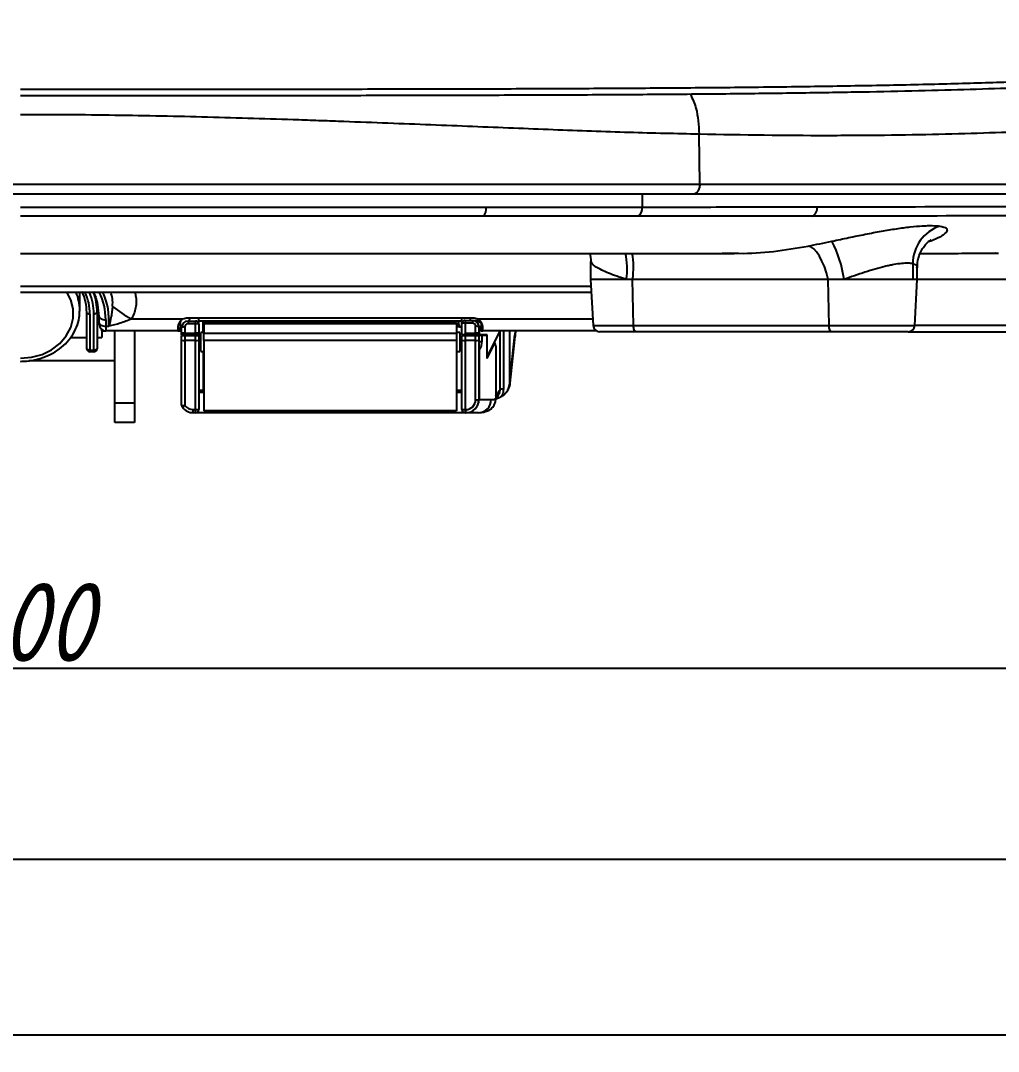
# Model space of a CAD drawing. Header units: millimetres. Extents: x 51 to 1323, y -33 to 865.
# Drawn here: x 1048 to 1197.3, y -32.6 to 124.8 of the extents above; entities that cross this region are included whole.
import ezdxf

# ---------------------------------------------------------------- set-up
doc = ezdxf.new("R2010")
doc.units = ezdxf.units.MM
doc.header["$LTSCALE"] = 20
doc.layers.add('____', color=7, linetype='Continuous')
doc.styles.add('style1', font='gbeitc.shx')
doc.styles.add('유형1', font='gbeitc.shx', dxfattribs={"height": 8})
doc.dimstyles.new('ISO-25', dxfattribs={"dimtxt": 2.5, "dimasz": 3, "dimexe": 1.25, "dimexo": 0.5, "dimgap": 1, "dimtad": 3, "dimtoh": 1, "dimdsep": 46, "dimtxsty": '유형1', "dimcen": 2.5, "dimclrd": 5, "dimclre": 5, "dimclrt": 5, "dimadec": 0, "dimazin": 0, "dimtfac": 1, "dimtmove": 0, "dimatfit": 3, "dimfxl": 1, "dimarcsym": 0})

# ---------------------------------------------------------------- blocks, each defined once
blk = doc.blocks.new('*D6')
at = {"layer": '____', "color": 2, "lineweight": -2, "transparency": 16777216}
for p, q in [((1048.96, 243.47), (1322.64, 243.47)), ((1320.14, 233.47), (1320.14, 87.3)), ((1218.96, 77.3), (1322.64, 77.3))]:
    blk.add_line(p, q, dxfattribs=at)
at = {"layer": '____', "color": 2, "transparency": 16777216}
for points in [[(1318.47, 233.47), (1321.81, 233.47), (1320.14, 243.47)], [(1318.47, 87.3), (1321.81, 87.3), (1320.14, 77.3)]]:
    blk.add_solid(points, dxfattribs=at)
at = {"layer": 'Defpoints', "color": 0, "transparency": 16777216}
for p in [(1047.96, 243.47), (1217.96, 77.3), (1320.14, 77.3)]:
    blk.add_point(p, dxfattribs=at)
at = {"layer": '____', "color": 2, "transparency": 16777216, "insert": (1313.14, 160.38), "char_height": 12, "attachment_point": 5, "rotation": 90, "style": 'style1'}
blk.add_mtext('166', dxfattribs=at)
blk = doc.blocks.new('*D7')
at = {"layer": '____', "color": 2, "lineweight": -2, "transparency": 16777216}
for p, q in [((1247.8, 88.92), (1247.8, 23.41)), ((848.19, 88.12), (848.19, 23.41)), ((858.19, 25.91), (1237.8, 25.91))]:
    blk.add_line(p, q, dxfattribs=at)
at = {"layer": '____', "color": 2, "transparency": 16777216}
for points in [[(858.19, 27.57), (858.19, 24.24), (848.19, 25.91)], [(1237.8, 27.57), (1237.8, 24.24), (1247.8, 25.91)]]:
    blk.add_solid(points, dxfattribs=at)
at = {"layer": 'Defpoints', "color": 0, "transparency": 16777216}
for p in [(1247.8, 89.92), (848.19, 89.12), (1247.8, 25.91)]:
    blk.add_point(p, dxfattribs=at)
at = {"layer": '____', "color": 2, "transparency": 16777216, "insert": (1047.99, 32.91), "char_height": 12, "attachment_point": 5, "style": 'style1'}
blk.add_mtext('400', dxfattribs=at)
blk = doc.blocks.new('*D8')
at = {"layer": '____', "color": 2, "lineweight": -2, "transparency": 16777216}
for p, q in [((775.68, 118.5), (775.68, -5.75)), ((1247.8, 87.92), (1247.8, -5.75)), ((785.68, -3.25), (1237.8, -3.25))]:
    blk.add_line(p, q, dxfattribs=at)
at = {"layer": '____', "color": 2, "transparency": 16777216}
for points in [[(785.68, -1.59), (785.68, -4.92), (775.68, -3.25)], [(1237.8, -1.59), (1237.8, -4.92), (1247.8, -3.25)]]:
    blk.add_solid(points, dxfattribs=at)
at = {"layer": 'Defpoints', "color": 0, "transparency": 16777216}
for p in [(775.68, 119.5), (1247.8, 88.92), (1247.8, -3.25)]:
    blk.add_point(p, dxfattribs=at)
at = {"layer": '____', "color": 2, "transparency": 16777216, "insert": (1011.74, 3.75), "char_height": 12, "attachment_point": 5, "style": 'style1'}
blk.add_mtext('472', dxfattribs=at)
blk = doc.blocks.new('*D9')
at = {"layer": '____', "color": 2, "lineweight": -2, "transparency": 16777216}
for p, q in [((1251.98, 132.02), (1251.98, -32.62)), ((775.68, 117.5), (775.68, -32.62)), ((1241.98, -30.12), (785.68, -30.12))]:
    blk.add_line(p, q, dxfattribs=at)
at = {"layer": '____', "color": 2, "transparency": 16777216}
for points in [[(785.68, -28.46), (785.68, -31.79), (775.68, -30.12)], [(1241.98, -28.46), (1241.98, -31.79), (1251.98, -30.12)]]:
    blk.add_solid(points, dxfattribs=at)
at = {"layer": 'Defpoints', "color": 0, "transparency": 16777216}
for p in [(1251.98, 133.02), (775.68, 118.5), (775.68, -30.12)]:
    blk.add_point(p, dxfattribs=at)
at = {"layer": '____', "color": 2, "transparency": 16777216, "insert": (1013.83, -23.12), "char_height": 12, "attachment_point": 5, "style": 'style1'}
blk.add_mtext('476', dxfattribs=at)

msp = doc.modelspace()

# ---------------------------------------------------------------- linework, layer by layer
at = {"color": 7, "linetype": 'Continuous', "lineweight": 25}
for p, q in [((1151.68, 99.83), (1151.59, 107.47)), ((944.25, 99.83), (1151.68, 99.83)), ((1151.68, 99.83), (1239.88, 99.83)), ((1150.63, 98.3), (945.29, 98.3)), ((1142.92, 98.3), (1142.92, 96.34)), ((1238.38, 98.3), (1142.92, 98.3)), ((1238.38, 98.3), (1150.63, 98.3)), ((1186.99, 91.15), (1186.58, 91.01)), ((1155.16, 89.35), (1156.97, 89.3)), ((1196.89, 89.29), (1197.3, 89.3)), ((1135.03, 88.02), (1135.03, 85.3)), ((1184.23, 87.68), (1184.23, 85.3)), ((1184.9, 85.3), (1184.9, 87.06)), ((1135.03, 85.3), (1135.4, 78.25)), ((1140.47, 85.3), (1135.03, 85.3)), ((1141.44, 85.3), (1135.03, 85.3)), ((1141.44, 85.3), (1140.47, 85.3)), ((1171.31, 85.3), (1141.44, 85.3)), ((1141.57, 78.25), (1141.44, 85.3)), ((1173.74, 85.3), (1171.31, 85.3)), ((1171.44, 78.25), (1171.31, 85.3)), ((1184.9, 85.3), (1171.31, 85.3)), ((1184.23, 85.3), (1173.74, 85.3)), ((1184.9, 85.3), (1184.23, 85.3)), ((1184.53, 78.25), (1184.9, 85.3)), ((1212.11, 85.3), (1184.9, 85.3)), ((1057.01, 80.6), (1057.01, 83.3)), ((1059.66, 80.26), (1059.66, 81.9)), ((1059.66, 80.73), (1059.9, 80.73)), ((1059.66, 80.63), (1059.91, 80.63)), ((1058.06, 74.74), (1058.06, 80.23)), ((1058.56, 79.96), (1058.56, 74.47)), ((1059.16, 74.47), (1059.16, 80)), ((1059.66, 80.26), (1059.66, 74.74)), ((1059.96, 78.67), (1059.96, 79.64)), ((1060.96, 79.11), (1060.96, 78.14)), ((1064.89, 79.26), (1072.76, 79.26)), ((1073.46, 79.43), (1117.06, 79.43)), ((1073.56, 78.93), (1073.56, 78.52)), ((1073.56, 78.93), (1074.67, 78.93)), ((1073.82, 79.43), (1073.68, 78.93)), ((1074.67, 78.52), (1074.67, 78.93)), ((1075.17, 78.43), (1075.17, 79.43)), ((1115.35, 78.93), (1075.35, 78.93)), ((1075.77, 78.93), (1075.77, 77.18)), ((1075.97, 78.73), (1114.55, 78.73)), ((1075.97, 78.49), (1075.97, 78.73)), ((1114.55, 78.73), (1114.55, 78.49)), ((1114.91, 78.33), (1114.91, 78.93)), ((1115.35, 78.53), (1115.35, 79.43)), ((1115.85, 79.03), (1115.85, 78.62)), ((1115.85, 79.03), (1116.96, 79.03)), ((1116.62, 79.03), (1116.73, 79.43)), ((1116.96, 79.03), (1116.96, 78.62)), ((1116.96, 79.03), (1117.27, 79.03)), ((1117.77, 79.26), (1135.35, 79.26)), ((1059.96, 78.43), (1059.96, 78.67)), ((1060.36, 77.43), (1060.36, 77.63)), ((1060.36, 77.43), (1060.96, 77.43)), ((1060.36, 77.43), (1060.36, 76.4)), ((1060.96, 78.14), (1061.42, 78.14)), ((1060.96, 78.14), (1060.96, 77.43)), ((1062.26, 77.43), (1060.96, 77.43)), ((1071.96, 77.43), (1062.26, 77.43)), ((1062.36, 66.43), (1062.36, 77.43)), ((1065.36, 77.43), (1065.36, 66.43)), ((1071.96, 77.93), (1071.96, 77.43)), ((1071.96, 77.43), (1072.26, 77.43)), ((1072.26, 77.43), (1072.56, 77.43)), ((1072.56, 77), (1072.56, 77.93)), ((1073.06, 78.02), (1073.06, 77.09)), ((1074.67, 78.52), (1073.56, 78.52)), ((1074.67, 77.09), (1074.67, 78.52)), ((1075.17, 78.43), (1075.17, 77)), ((1075.97, 77.18), (1075.47, 77.18)), ((1075.47, 74.28), (1075.47, 77.18)), ((1075.86, 78.33), (1075.86, 77.18)), ((1075.86, 78.33), (1075.97, 78.33)), ((1075.97, 77.24), (1075.89, 77.18)), ((1114.55, 78.49), (1075.97, 78.49)), ((1075.97, 78.49), (1075.97, 77.09)), ((1114.55, 78.49), (1114.55, 77.09)), ((1114.55, 78.33), (1114.91, 78.33)), ((1115.08, 78.03), (1114.55, 78.03)), ((1115.05, 77.18), (1114.55, 77.18)), ((1115.05, 77.18), (1115.05, 74.28)), ((1115.08, 78.03), (1115.15, 78.03)), ((1115.35, 76.83), (1115.35, 78.53)), ((1115.85, 78.62), (1115.85, 77.09)), ((1116.96, 78.62), (1115.85, 78.62)), ((1117.46, 77.09), (1117.46, 78.12)), ((1117.96, 78.03), (1117.96, 77)), ((1117.99, 78.03), (1117.96, 78.03)), ((1117.99, 78.03), (1117.99, 76.83)), ((1118.3, 78.03), (1117.99, 78.03)), ((1118.26, 77.43), (1118.56, 77.43)), ((1118.56, 77.43), (1118.56, 77.93)), ((1135.9, 77.43), (1118.56, 77.43)), ((1119.2, 73.41), (1121.21, 77.43)), ((1121.23, 68.55), (1121.23, 77.43)), ((1121.71, 77.43), (1121.71, 68.55)), ((1122.7, 69.75), (1122.7, 77.43)), ((1135.4, 78.25), (1141.57, 78.25)), ((1141.93, 77.3), (1136.4, 77.3)), ((1141.57, 78.25), (1171.44, 78.25)), ((1171.8, 77.3), (1141.93, 77.3)), ((1171.44, 78.25), (1184.53, 78.25)), ((1183.53, 77.3), (1171.8, 77.3)), ((1183.53, 77.3), (1211.73, 77.3)), ((1212.01, 78.25), (1184.53, 78.25)), ((1055.57, 76.4), (1058.06, 76.4)), ((1059.66, 76.4), (1060.36, 76.4)), ((1072.56, 76.83), (1072.56, 77)), ((1072.56, 75.99), (1072.56, 76.73)), ((1072.56, 66.06), (1072.56, 75.99)), ((1073.06, 77.09), (1073.06, 76.83)), ((1073.06, 77.09), (1074.67, 77.09)), ((1074.67, 76.83), (1073.06, 76.83)), ((1073.06, 76.73), (1073.06, 75.97)), ((1073.06, 76.73), (1074.67, 76.73)), ((1074.67, 75.97), (1073.06, 75.97)), ((1073.06, 75.97), (1073.06, 66.04)), ((1073.8, 76.83), (1073.8, 76.73)), ((1074.67, 76.83), (1074.67, 77.09)), ((1074.67, 75.97), (1074.67, 76.73)), ((1074.67, 65.41), (1074.67, 75.97)), ((1074.94, 76.73), (1074.99, 76.83)), ((1075.17, 77), (1075.17, 76.83)), ((1075.45, 76.83), (1075.17, 76.83)), ((1075.17, 76.73), (1075.17, 75.99)), ((1075.17, 76.73), (1075.39, 76.73)), ((1075.47, 76.53), (1075.17, 76.53)), ((1075.17, 75.99), (1075.17, 65.43)), ((1075.47, 76.85), (1075.45, 76.83)), ((1075.97, 75.97), (1075.97, 77.09)), ((1075.97, 77.09), (1114.55, 77.09)), ((1114.55, 75.97), (1075.97, 75.97)), ((1075.97, 75.97), (1075.97, 65.23)), ((1114.55, 77.09), (1114.55, 75.97)), ((1114.55, 75.97), (1114.55, 65.23)), ((1115.35, 76.53), (1115.05, 76.53)), ((1115.77, 76.83), (1115.35, 76.83)), ((1115.35, 75.99), (1115.35, 76.73)), ((1115.35, 65.43), (1115.35, 75.99)), ((1115.77, 76.83), (1117.46, 76.83)), ((1115.85, 77.09), (1117.46, 77.09)), ((1115.85, 76.73), (1115.85, 75.97)), ((1115.85, 76.73), (1117.46, 76.73)), ((1117.46, 75.97), (1115.85, 75.97)), ((1115.85, 75.97), (1115.85, 65.41)), ((1116.24, 76.83), (1116.24, 76.73)), ((1117.46, 76.83), (1117.46, 77.09)), ((1117.46, 75.97), (1117.46, 76.73)), ((1117.46, 66.91), (1117.46, 75.97)), ((1117.82, 76.73), (1117.82, 76.83)), ((1117.95, 76.73), (1117.95, 76.83)), ((1117.96, 77), (1117.96, 76.83)), ((1117.96, 76.73), (1117.96, 75.99)), ((1117.96, 75.99), (1117.96, 66.93)), ((1118.41, 75.78), (1117.96, 75.78)), ((1119.2, 76.83), (1117.99, 76.83)), ((1118.41, 76.73), (1117.99, 76.73)), ((1118.41, 76.73), (1118.41, 75.78)), ((1119.17, 76.73), (1118.41, 76.73)), ((1119.17, 76.73), (1119.17, 73.23)), ((1119.2, 73.41), (1119.2, 76.83)), ((1120.39, 75.59), (1120.29, 75.59)), ((1122.7, 69.75), (1123.44, 76.8)), ((1122.76, 69.43), (1123.52, 76.59)), ((1058.56, 74.47), (1059.16, 74.47)), ((1058.56, 74.47), (1058.56, 74.24)), ((1059.16, 74.24), (1058.56, 74.24)), ((1059.16, 74.24), (1059.16, 74.47)), ((1075.17, 74.93), (1075.47, 74.93)), ((1075.47, 74.28), (1075.97, 74.28)), ((1075.86, 74.28), (1075.86, 68.32)), ((1114.55, 74.28), (1115.05, 74.28)), ((1115.05, 74.93), (1115.35, 74.93)), ((1117.99, 74.73), (1117.99, 66.93)), ((1120.31, 75.52), (1119.17, 73.23)), ((1120.31, 75.52), (1120.26, 75.52)), ((1120.54, 75.09), (1120.54, 67.09)), ((1062.36, 72.87), (1049.2, 72.87)), ((1119.17, 73.41), (1119.2, 73.41)), ((1075.97, 68.32), (1075.17, 68.32)), ((1075.97, 68.02), (1075.17, 68.02)), ((1115.35, 68.32), (1114.55, 68.32)), ((1115.35, 68.02), (1114.55, 68.02)), ((1121.71, 68.55), (1121.23, 68.55)), ((1122.37, 68.4), (1122.53, 68.7)), ((1062.36, 66.43), (1065.36, 66.43)), ((1062.36, 63.43), (1062.36, 66.43)), ((1065.36, 66.43), (1065.36, 63.43)), ((1117.99, 66.93), (1117.96, 66.93)), ((1117.99, 66.93), (1119.82, 66.93)), ((1120.56, 67.01), (1120.95, 67.64)), ((1074.34, 65.41), (1074.67, 65.41)), ((1074.34, 64.93), (1074.34, 65.41)), ((1074.67, 64.93), (1074.34, 64.93)), ((1074.67, 64.93), (1074.67, 65.41)), ((1115.85, 64.93), (1074.67, 64.93)), ((1114.55, 65.23), (1075.97, 65.23)), ((1115.85, 65.41), (1115.96, 65.41)), ((1115.85, 65.41), (1115.85, 64.93)), ((1115.96, 64.93), (1115.85, 64.93)), ((1115.96, 64.93), (1115.96, 65.41)), ((1117.91, 64.93), (1115.96, 64.93)), ((1119.1, 65.16), (1119.43, 65.27)), ((1065.36, 63.43), (1062.36, 63.43))]:
    msp.add_line(p, q, dxfattribs=at)
at = {"color": 7, "linetype": 'Continuous', "lineweight": 25, "flags": 128}
for points in [[(1171.31, 85.3), (1171.05, 86.3), (1170.73, 87.24), (1170.36, 88.1), (1169.96, 88.86), (1169.54, 89.48), (1169.1, 89.94), (1168.67, 90.25), (1168.25, 90.38)], [(1047.96, 73.24), (1049.64, 73.39), (1051.24, 73.83), (1052.7, 74.55), (1053.95, 75.5), (1054.94, 76.66), (1055.62, 77.96), (1055.97, 79.36), (1055.97, 80.78), (1055.62, 82.18), (1055.03, 83.34)], [(1059.96, 79.64), (1059.78, 81.41), (1059.64, 81.98)], [(1058.56, 79.96), (1058.47, 79.97), (1058.37, 79.98), (1058.29, 80.01), (1058.21, 80.04), (1058.15, 80.08), (1058.1, 80.13), (1058.07, 80.18), (1058.06, 80.23)], [(1059.66, 80.26), (1059.65, 80.21), (1059.63, 80.16), (1059.58, 80.12), (1059.52, 80.08), (1059.44, 80.04), (1059.36, 80.02), (1059.26, 80), (1059.16, 80)], [(1059.96, 79.64), (1059.98, 79.54), (1060.04, 79.44), (1060.13, 79.35), (1060.26, 79.27), (1060.41, 79.2), (1060.58, 79.15), (1060.77, 79.12), (1060.96, 79.11)], [(1059.96, 78.67), (1059.98, 78.56), (1060.04, 78.47), (1060.13, 78.37), (1060.26, 78.29), (1060.41, 78.23), (1060.58, 78.18), (1060.77, 78.15), (1060.96, 78.14)], [(1141.93, 77.3), (1141.86, 77.32), (1141.8, 77.37), (1141.74, 77.46), (1141.68, 77.57), (1141.64, 77.72), (1141.61, 77.88), (1141.58, 78.06), (1141.57, 78.25)], [(1171.8, 77.3), (1171.73, 77.32), (1171.67, 77.37), (1171.61, 77.46), (1171.55, 77.57), (1171.51, 77.72), (1171.47, 77.88), (1171.45, 78.06), (1171.44, 78.25)], [(1123.44, 76.8), (1123.51, 76.68), (1123.52, 76.59)], [(1058.56, 74.47), (1058.47, 74.48), (1058.37, 74.49), (1058.29, 74.52), (1058.21, 74.55), (1058.15, 74.59), (1058.1, 74.64), (1058.07, 74.69), (1058.06, 74.74)], [(1059.66, 74.74), (1059.65, 74.69), (1059.63, 74.64), (1059.58, 74.59), (1059.52, 74.55), (1059.44, 74.52), (1059.36, 74.49), (1059.26, 74.48), (1059.16, 74.47)], [(1122.76, 69.43), (1122.75, 69.51), (1122.7, 69.63)]]:
    msp.add_lwpolyline(points, dxfattribs=at)
at = {"color": 7, "linetype": 'Continuous', "lineweight": 25}
for centre, radius, start, end in [((1117.25, 96.18), 1.85, 317.5385, 4.821), ((1141.31, 96.22), 1.61, 306.9289, 4.1614), ((1168.12, 96.28), 1.53, 299.82, 3.6049), ((1190.33, 87.65), 6.1, 108.7986, 179.7675), ((1155.37, 82.66), 18.56, 8.1868, 27.1645), ((1130.68, 86.98), 9.93, 350.2371, 13.5298), ((1129.57, 87.11), 12, 351.3174, 10.5137), ((1050.37, 80.59), 6.64, 0.1548, 24.1482), ((1051.33, 79.08), 9.64, 0.2037, 26.316), ((1051.57, 79.1), 9.89, 354.3999, 25.4518), ((1072.33, 93.47), 16.05, 230.0164, 242.3938), ((1073.56, 77.93), 1, 90, 180), ((1074.67, 78.43), 0.5, 0, 90), ((1115.85, 78.53), 0.5, 90, 180), ((1116.96, 78.03), 1, 0, 90), ((1060.96, 78.43), 1, 180, 270), ((1072.94, 77.26), 0.77, 80.9693, 119.4712), ((1073.56, 78.02), 0.5, 90, 180), ((1074.8, 77.76), 0.77, 60.5288, 99.0307), ((1115.73, 77.86), 0.77, 80.9693, 119.4712), ((1116.96, 78.12), 0.5, 0, 90), ((1117.59, 77.36), 0.77, 60.5288, 99.0307), ((1136.4, 78.3), 1, 183, 270), ((1183.53, 78.3), 1, 270, 357), ((1072.94, 76.33), 0.77, 80.9693, 119.4712), ((1072.94, 78.91), 2.94, 262.676, 272.4295), ((1074.8, 76.33), 0.77, 60.5288, 99.0307), ((1074.8, 78.91), 2.94, 267.5705, 277.324), ((1115.73, 78.91), 2.94, 262.676, 272.4295), ((1117.59, 76.33), 0.77, 60.5288, 99.0307), ((1117.59, 78.91), 2.94, 267.5705, 277.324), ((1058.56, 74.74), 0.5, 180, 270), ((1059.16, 74.74), 0.5, 270, 0), ((1121.22, 69.4), 1.48, 332.1392, 6.8136), ((1120.77, 69.64), 2, 331.8662, 353.9413), ((1120.77, 69.64), 1.93, 357.824, 359.564), ((1115.96, 66.93), 2, 270, 0), ((1115.96, 66.91), 1.5, 270, 0), ((1117.59, 69.85), 2.94, 267.5705, 277.324), ((1117.86, 66.89), 1.96, 271.2606, 1.2074), ((1073.06, 66.06), 0.5, 180, 217.3068), ((1072.94, 68.98), 2.94, 262.676, 272.4295), ((1070.52, 69.21), 4.07, 301.8721, 308.744), ((1074.8, 68.35), 2.94, 267.5705, 277.324), ((1074.67, 65.43), 0.5, 270, 0), ((1115.73, 68.35), 2.94, 262.676, 272.4295), ((1115.85, 65.43), 0.5, 180, 270)]:
    msp.add_arc(centre, radius, start, end, dxfattribs=at)
for centre, major_axis, ratio, start_param, end_param in [((1047.96, 80.23), (10.1, 0), 0.848315, 0, 0.383287), ((1047.96, 79.96), (10.6, 0), 0.848083, 0, 0.387059), ((1047.96, 80), (11.2, 0), 0.84805, 0, 0.355109), ((1047.96, 80.26), (11.7, 0), 0.84805, 0, 0.313079), ((1109.55, 51.31), (0, 127), 0.3, 1.351403, 1.363592), ((1075.35, 79.93), (0, 1), 0.6, 2.840093, 3.141593), ((1116.96, 78.03), (1.02, 0), 0.979349, 0, 1.570796), ((1076.1, 78.33), (0, 0.3), 0.822015, 1.570796, 2.593139), ((1115.08, 78.33), (0, 0.3), 0.561008, 1.570796, 3.141593), ((1115.15, 78.78), (0, 0.75), 0.561008, 3.141593, 3.651245), ((1155.55, 51.31), (0, 127), 0.3, 1.353441, 1.363592), ((1124.54, 75.43), (0, 4), 0.291618, 1.047198, 1.22173), ((1078.17, 76.06), (3, 0), 0.6, 2.660502, 2.759839), ((1118.08, 75.78), (0, 1.1), 0.3, 2.83796, 4.712389), ((1120.39, 75.09), (0, 0.5), 0.3, 4.712389, 6.823605), ((1120.61, 69.34), (-1.12, -2.09), 0.843715, 1.389134, 2.09413), ((1120.61, 68.13), (0.64, 5.99), 0.331883, 5.000761, 5.021921), ((1118.53, 84.93), (0, 18.7), 0.3, 3.508908, 3.644847), ((1115.96, 66.93), (2.02, 0), 0.989567, 4.712389, 6.283185), ((1119.82, 84.93), (0, 18), 0.3, 3.141593, 3.274898), ((1074.33, 66.93), (2.01, -0.41), 0.976108, 3.968657, 4.917042), ((1074.33, 66.91), (1.55, -0.22), 0.956111, 3.908946, 4.857331)]:
    msp.add_ellipse(centre, major_axis=major_axis, ratio=ratio, start_param=start_param, end_param=end_param, dxfattribs=at)
for points, knots in [([(1047.96, 114.34), (1051.06, 114.35), (1058.73, 114.35), (1070.94, 114.35), (1084.47, 114.35), (1097.74, 114.37), (1110.6, 114.39), (1123, 114.42), (1134.9, 114.47), (1146.28, 114.54), (1157.58, 114.63), (1168.68, 114.77), (1179.49, 114.95), (1189.55, 115.17), (1198.82, 115.45), (1206.93, 115.78), (1213.99, 116.15), (1220.13, 116.55), (1226.33, 117.06), (1232.35, 117.71), (1237.96, 118.55), (1242.62, 119.52), (1246.35, 120.63), (1249.12, 121.9), (1251.02, 123.31), (1251.57, 124.42), (1251.84, 124.96)], [0, 0, 0, 0, 0.025605, 0.063499, 0.101534, 0.139579, 0.177487, 0.215184, 0.252988, 0.290809, 0.328531, 0.371379, 0.414363, 0.457419, 0.500454, 0.543345, 0.580375, 0.617428, 0.654461, 0.703743, 0.753169, 0.802682, 0.85221, 0.901673, 0.95098, 1, 1, 1, 1]), ([(1245.31, 119.67), (1245.31, 119.67), (1244.4, 119.25), (1241.73, 118.55), (1237.19, 117.55), (1231.51, 116.71), (1225.86, 116.09), (1220.64, 115.65), (1216.21, 115.33), (1211.46, 115.04), (1205.93, 114.76), (1199.52, 114.5), (1192.1, 114.25), (1184.1, 114.04), (1175.47, 113.87), (1166.23, 113.73), (1156.34, 113.61), (1145.81, 113.52), (1134.56, 113.45), (1122.69, 113.41), (1110.32, 113.37), (1097.61, 113.35), (1084.51, 113.34), (1071.01, 113.33), (1058.74, 113.33), (1051.04, 113.33), (1047.96, 113.33)], [0, 0, 0, 0, 0.000159, 0.057357, 0.116114, 0.174917, 0.233667, 0.266164, 0.298661, 0.331319, 0.363977, 0.405377, 0.446801, 0.488195, 0.530689, 0.573216, 0.615702, 0.659428, 0.703151, 0.747813, 0.79247, 0.836222, 0.879971, 0.925019, 0.970066, 1, 1, 1, 1]), ([(1150.27, 113.57), (1150.59, 112.87), (1151.41, 111.05), (1151.52, 108.84), (1151.59, 107.47)], [0, 0, 0, 0, 0.379342, 1, 1, 1, 1]), ([(1239.64, 113.7), (1239.54, 113.46), (1239.32, 113.27), (1238.66, 112.94), (1238.21, 112.79), (1236.53, 112.27), (1234.97, 111.81), (1230.96, 110.83), (1228.51, 110.33), (1224.87, 109.76), (1224.11, 109.65), (1222.54, 109.44), (1221.73, 109.33), (1219.21, 109.04), (1217.43, 108.87), (1211.79, 108.39), (1207.64, 108.14), (1198.53, 107.73), (1193.58, 107.56), (1185.55, 107.38), (1182.78, 107.33), (1178.46, 107.28), (1177, 107.27), (1174.02, 107.25), (1172.51, 107.24), (1164.86, 107.24), (1158.39, 107.32), (1151.59, 107.47)], [0, 0, 0, 0, 0.0625, 0.0625, 0.125, 0.125, 0.25, 0.25, 0.375, 0.375, 0.40625, 0.40625, 0.4375, 0.4375, 0.5, 0.5, 0.625, 0.625, 0.75, 0.75, 0.8125, 0.8125, 0.84375, 0.84375, 0.875, 0.875, 1, 1, 1, 1]), ([(1151.59, 107.47), (1148.18, 107.54), (1144.6, 107.62), (1139.01, 107.78), (1137.1, 107.84), (1133.23, 107.98), (1131.27, 108.05), (1125.3, 108.3), (1121.21, 108.46), (1112.8, 108.8), (1108.49, 108.97), (1101.85, 109.23), (1099.61, 109.31), (1096.2, 109.44), (1095.06, 109.48), (1092.77, 109.56), (1091.62, 109.6), (1085.86, 109.8), (1081.21, 109.94), (1071.85, 110.19), (1067.13, 110.28), (1057.6, 110.42), (1052.8, 110.46), (1047.96, 110.45)], [0, 0, 0, 0, 0.125, 0.125, 0.1875, 0.1875, 0.25, 0.25, 0.375, 0.375, 0.5, 0.5, 0.5625, 0.5625, 0.59375, 0.59375, 0.625, 0.625, 0.75, 0.75, 0.875, 0.875, 1, 1, 1, 1]), ([(1151.68, 99.83), (1151.68, 99.73), (1151.68, 99.63), (1151.65, 99.43), (1151.63, 99.34), (1151.58, 99.15), (1151.55, 99.06), (1151.47, 98.9), (1151.43, 98.82), (1151.28, 98.61), (1151.17, 98.49), (1150.91, 98.34), (1150.77, 98.3), (1150.63, 98.3)], [0, 0, 0, 0, 0.125, 0.125, 0.25, 0.25, 0.375, 0.375, 0.5, 0.5, 0.75, 0.75, 1, 1, 1, 1]), ([(1047.96, 96.34), (1054.2, 96.34), (1060.38, 96.34), (1072.64, 96.34), (1078.71, 96.34), (1090.77, 96.34), (1096.64, 96.34), (1108.09, 96.34), (1113.67, 96.34), (1119.09, 96.34)], [0, 0, 0, 0, 0.25, 0.25, 0.5, 0.5, 0.75, 0.75, 1, 1, 1, 1]), ([(1119.09, 96.34), (1123.35, 96.34), (1127.46, 96.34), (1135.4, 96.34), (1139.23, 96.34), (1142.92, 96.34)], [0, 0, 0, 0, 0.5, 0.5, 1, 1, 1, 1]), ([(1142.92, 96.34), (1145.3, 96.34), (1147.64, 96.34), (1152.24, 96.35), (1154.51, 96.35), (1161.19, 96.36), (1165.49, 96.37), (1169.64, 96.37)], [0, 0, 0, 0, 0.25, 0.25, 0.5, 0.5, 1, 1, 1, 1]), ([(1169.64, 96.37), (1178.12, 96.39), (1185.85, 96.4), (1199.85, 96.43), (1206.12, 96.45), (1211.64, 96.46)], [0, 0, 0, 0, 0.5, 0.5, 1, 1, 1, 1]), ([(1118.61, 94.93), (1113.23, 94.93), (1107.69, 94.93), (1096.31, 94.93), (1090.48, 94.93), (1078.51, 94.93), (1072.47, 94.93), (1063.34, 94.94), (1060.28, 94.94), (1055.68, 94.94), (1054.14, 94.94), (1051.83, 94.94), (1050.67, 94.94), (1049.32, 94.94), (1048.74, 94.94), (1048.35, 94.94), (1048.16, 94.94), (1047.96, 94.94)], [0, 0, 0, 0, 0.25, 0.25, 0.5, 0.5, 0.75, 0.75, 0.875, 0.875, 0.9375, 0.9375, 0.96875, 0.984375, 0.992187, 0.992187, 1, 1, 1, 1]), ([(1142.28, 94.93), (1138.62, 94.93), (1134.82, 94.93), (1126.93, 94.93), (1122.84, 94.93), (1118.61, 94.93)], [0, 0, 0, 0, 0.5, 0.5, 1, 1, 1, 1]), ([(1168.88, 94.95), (1164.75, 94.95), (1160.46, 94.95), (1153.82, 94.94), (1151.56, 94.94), (1148.12, 94.94), (1146.97, 94.94), (1144.64, 94.94), (1143.47, 94.93), (1142.28, 94.93)], [0, 0, 0, 0, 0.5, 0.5, 0.75, 0.75, 0.875, 0.875, 1, 1, 1, 1]), ([(1210.62, 95.01), (1205.14, 95), (1198.91, 94.99), (1185, 94.97), (1177.31, 94.96), (1168.88, 94.95)], [0, 0, 0, 0, 0.5, 0.5, 1, 1, 1, 1]), ([(1171.88, 91.13), (1172.31, 91.22), (1172.74, 91.31), (1173.6, 91.49), (1174.03, 91.59), (1175.3, 91.85), (1176.14, 92.02), (1177.4, 92.27), (1177.81, 92.35), (1178.64, 92.51), (1179.04, 92.58), (1180.23, 92.79), (1181, 92.92), (1182.47, 93.14), (1183.19, 93.23), (1184.51, 93.38), (1185.12, 93.43), (1185.96, 93.48), (1186.23, 93.49), (1186.74, 93.51), (1186.98, 93.51), (1187.66, 93.5), (1188.04, 93.47), (1188.36, 93.42)], [0, 0, 0, 0, 0.0625, 0.0625, 0.125, 0.125, 0.25, 0.25, 0.3125, 0.3125, 0.375, 0.375, 0.5, 0.5, 0.625, 0.625, 0.75, 0.75, 0.8125, 0.8125, 0.875, 0.875, 1, 1, 1, 1]), ([(1188.36, 93.42), (1188.83, 93.35), (1189.14, 93.24), (1189.35, 93.06), (1189.39, 93.03), (1189.43, 92.95), (1189.45, 92.9), (1189.47, 92.77), (1189.44, 92.67), (1189.32, 92.47), (1189.23, 92.36), (1188.96, 92.13), (1188.8, 92.01), (1188.19, 91.65), (1187.66, 91.4), (1186.99, 91.15)], [0, 0, 0, 0, 0.25, 0.25, 0.3125, 0.3125, 0.375, 0.375, 0.5, 0.5, 0.625, 0.625, 0.75, 0.75, 1, 1, 1, 1]), ([(1156.97, 89.3), (1157.19, 89.29), (1159.21, 89.22), (1162.98, 89.49), (1166.49, 90.08), (1168.25, 90.38)], [0, 0, 0, 0, 0.057459, 0.526821, 1, 1, 1, 1]), ([(1184.93, 87.06), (1184.93, 87.33), (1184.92, 87.99), (1185.19, 88.95), (1185.6, 89.84), (1186.06, 90.5), (1186.49, 90.95), (1186.78, 91.19), (1186.93, 91.28), (1186.91, 91.27), (1186.9, 91.27)], [0, 0, 0, 0, 0.115364, 0.274425, 0.421866, 0.558335, 0.686845, 0.815398, 0.952019, 1, 1, 1, 1]), ([(1047.96, 89.27), (1050.95, 89.27), (1056.82, 89.27), (1065.43, 89.27), (1073.65, 89.27), (1081.45, 89.27), (1088.79, 89.27), (1096.72, 89.27), (1105.02, 89.27), (1113.39, 89.27), (1120.74, 89.27), (1127.4, 89.27), (1133.3, 89.27), (1138.71, 89.27), (1143.58, 89.27), (1148.13, 89.27), (1152.5, 89.27), (1155.45, 89.27), (1156.89, 89.27), (1156.97, 89.27)], [0, 0, 0, 0, 0.066897, 0.131603, 0.194079, 0.254286, 0.312187, 0.367769, 0.446753, 0.520465, 0.588928, 0.652219, 0.718328, 0.778222, 0.832778, 0.886918, 0.941508, 0.996545, 1, 1, 1, 1]), ([(1134.89, 89.27), (1134.98, 88.87), (1135.08, 88.45), (1135.03, 88.03), (1135.03, 88.02)], [0, 0, 0, 0, 0.982401, 1, 1, 1, 1]), ([(1185.37, 89.27), (1186.32, 89.27), (1188.5, 89.27), (1191.14, 89.27), (1193.41, 89.28), (1195, 89.28), (1196.07, 89.28), (1196.66, 89.28), (1196.92, 89.28), (1196.89, 89.29), (1196.88, 89.29)], [0, 0, 0, 0, 0.132385, 0.304471, 0.462932, 0.607942, 0.739652, 0.858201, 0.963637, 1, 1, 1, 1]), ([(1140.47, 85.3), (1140.1, 85.42), (1138.74, 85.84), (1136.84, 86.61), (1135.29, 87.48), (1135.15, 87.85), (1135.08, 88.02)], [0, 0, 0, 0, 0.117983, 0.428912, 0.732334, 1, 1, 1, 1]), ([(1184.23, 87.68), (1184.03, 87.73), (1183.78, 87.76), (1183.35, 87.77), (1183.19, 87.77), (1182.86, 87.75), (1182.69, 87.74), (1182.14, 87.69), (1181.75, 87.63), (1181.1, 87.51), (1180.88, 87.47), (1180.42, 87.37), (1180.19, 87.32), (1179.48, 87.14), (1178.99, 87.01), (1177.98, 86.71), (1177.45, 86.55), (1176.4, 86.21), (1175.87, 86.03), (1174.81, 85.67), (1174.27, 85.48), (1173.74, 85.3)], [0, 0, 0, 0, 0.125, 0.125, 0.1875, 0.1875, 0.25, 0.25, 0.375, 0.375, 0.4375, 0.4375, 0.5, 0.5, 0.625, 0.625, 0.75, 0.75, 0.875, 0.875, 1, 1, 1, 1]), ([(1184.85, 87.06), (1184.86, 87.09), (1185.04, 87.42), (1184.61, 87.56), (1184.23, 87.68)], [0, 0, 0, 0, 0.093432, 1, 1, 1, 1]), ([(1047.96, 84.25), (1048.55, 84.25), (1051.59, 84.25), (1057.08, 84.25), (1064.33, 84.25), (1071.38, 84.25), (1078.14, 84.25), (1084.53, 84.25), (1090.95, 84.25), (1097.16, 84.25), (1103.16, 84.25), (1108.66, 84.25), (1115.09, 84.25), (1122.26, 84.25), (1129.35, 84.25), (1133.27, 84.25), (1135.09, 84.25)], [0, 0, 0, 0, 0.013793, 0.071601, 0.129585, 0.18739, 0.245285, 0.303365, 0.361253, 0.433673, 0.506368, 0.579352, 0.652168, 0.773437, 0.894837, 1, 1, 1, 1]), ([(1135.14, 83.3), (1135.1, 83.3), (1133.24, 83.3), (1128.65, 83.3), (1121.43, 83.3), (1114.26, 83.3), (1107.87, 83.3), (1102.42, 83.3), (1096.47, 83.3), (1090.31, 83.3), (1083.98, 83.3), (1077.69, 83.3), (1070.85, 83.3), (1063.53, 83.3), (1055.8, 83.3), (1050.57, 83.3), (1047.96, 83.3)], [0, 0, 0, 0, 0.0024, 0.122051, 0.241824, 0.361467, 0.433074, 0.504847, 0.576333, 0.647548, 0.704018, 0.760675, 0.817151, 0.878026, 0.939122, 1, 1, 1, 1]), ([(1059.03, 83.43), (1059.16, 83.19), (1059.43, 82.7), (1059.55, 82.17), (1059.62, 81.9)], [0, 0, 0, 0, 0.487881, 1, 1, 1, 1]), ([(1062.01, 81.18), (1062.03, 81.58), (1062.05, 82.3), (1061.84, 82.99), (1061.75, 83.3)], [0, 0, 0, 0, 0.5494, 1, 1, 1, 1]), ([(1065.47, 83.3), (1065.56, 82.67), (1065.74, 81.41), (1065.32, 80.03), (1064.95, 79.36), (1064.89, 79.26)], [0, 0, 0, 0, 0.455549, 0.912636, 1, 1, 1, 1]), ([(1047.96, 72.77), (1048.27, 72.78), (1049.15, 72.8), (1050.57, 73.06), (1052.15, 73.61), (1053.6, 74.41), (1054.84, 75.44), (1055.84, 76.65), (1056.55, 78), (1056.96, 79.34), (1056.98, 80.22), (1056.99, 80.6)], [0, 0, 0, 0, 0.0654729, 0.1859979, 0.3067452, 0.4275176, 0.5481735, 0.6684939, 0.7882249, 0.9071889, 1, 1, 1, 1]), ([(1062.01, 81.18), (1061.99, 80.9), (1061.96, 80.64), (1061.88, 80.11), (1061.84, 79.86), (1061.69, 79.1), (1061.56, 78.61), (1061.42, 78.14)], [0, 0, 0, 0, 0.25, 0.25, 0.5, 0.5, 1, 1, 1, 1]), ([(1064.89, 79.26), (1064.61, 79.12), (1064.33, 79.01), (1063.76, 78.79), (1063.47, 78.69), (1062.6, 78.42), (1062.01, 78.27), (1061.42, 78.14)], [0, 0, 0, 0, 0.25, 0.25, 0.5, 0.5, 1, 1, 1, 1]), ([(1072.76, 79.26), (1072.63, 79.19), (1072.52, 79.1), (1072.31, 78.9), (1072.22, 78.79), (1072.09, 78.54), (1072.04, 78.41), (1071.98, 78.16), (1071.96, 78.04), (1071.96, 77.93)], [0, 0, 0, 0, 0.25, 0.25, 0.5, 0.5, 0.75, 0.75, 1, 1, 1, 1]), ([(1072.76, 79.26), (1072.87, 79.31), (1072.98, 79.36), (1073.22, 79.42), (1073.34, 79.43), (1073.46, 79.43)], [0, 0, 0, 0, 0.5, 0.5, 1, 1, 1, 1]), ([(1117.06, 79.43), (1117.19, 79.43), (1117.31, 79.42), (1117.55, 79.36), (1117.66, 79.31), (1117.77, 79.26)], [0, 0, 0, 0, 0.5, 0.5, 1, 1, 1, 1]), ([(1117.27, 79.03), (1117.42, 79.02), (1117.75, 78.98), (1118.13, 78.78), (1118.28, 78.6), (1118.34, 78.53)], [0, 0, 0, 0, 0.36645, 0.775777, 1, 1, 1, 1]), ([(1118.56, 77.93), (1118.56, 78.04), (1118.55, 78.16), (1118.49, 78.41), (1118.44, 78.54), (1118.3, 78.79), (1118.22, 78.9), (1118.01, 79.1), (1117.9, 79.19), (1117.77, 79.26)], [0, 0, 0, 0, 0.25, 0.25, 0.5, 0.5, 0.75, 0.75, 1, 1, 1, 1]), ([(1123.52, 76.59), (1123.54, 76.74), (1123.57, 77.06), (1123.63, 77.3), (1123.66, 77.43)], [0, 0, 0, 0, 0.463786, 1, 1, 1, 1]), ([(1073.06, 76.83), (1073.02, 76.83), (1072.91, 76.83), (1072.77, 76.83), (1072.65, 76.83), (1072.58, 76.83), (1072.57, 76.83), (1072.56, 76.83)], [0, 0, 0, 0, 0.182319, 0.394444, 0.607225, 0.821664, 1, 1, 1, 1]), ([(1072.56, 76.73), (1072.57, 76.73), (1072.57, 76.73), (1072.61, 76.73), (1072.69, 76.73), (1072.81, 76.73), (1072.95, 76.73), (1073.03, 76.73), (1073.06, 76.73)], [0, 0, 0, 0, 0.100923, 0.317929, 0.455437, 0.669147, 0.88289, 1, 1, 1, 1]), ([(1075.17, 76.83), (1075.17, 76.83), (1075.16, 76.83), (1075.07, 76.83), (1074.94, 76.83), (1074.8, 76.83), (1074.71, 76.83), (1074.67, 76.83)], [0, 0, 0, 0, 0.217332, 0.434709, 0.650879, 0.865085, 1, 1, 1, 1]), ([(1074.67, 76.73), (1074.73, 76.73), (1074.84, 76.73), (1074.99, 76.73), (1075.1, 76.73), (1075.17, 76.73), (1075.17, 76.73), (1075.17, 76.73)], [0, 0, 0, 0, 0.2129676, 0.4259166, 0.6394066, 0.8541394, 1, 1, 1, 1]), ([(1115.35, 76.73), (1115.36, 76.73), (1115.37, 76.73), (1115.46, 76.73), (1115.59, 76.73), (1115.73, 76.73), (1115.82, 76.73), (1115.85, 76.73)], [0, 0, 0, 0, 0.21657, 0.433171, 0.64892, 0.863273, 1, 1, 1, 1]), ([(1115.85, 77.09), (1115.85, 77.08), (1115.83, 77), (1115.8, 76.91), (1115.77, 76.83)], [0, 0, 0, 0, 0.05262, 1, 1, 1, 1]), ([(1117.96, 76.83), (1117.96, 76.83), (1117.96, 76.83), (1117.92, 76.83), (1117.83, 76.83), (1117.71, 76.83), (1117.58, 76.83), (1117.49, 76.83), (1117.46, 76.83)], [0, 0, 0, 0, 0.10547, 0.323473, 0.462228, 0.675563, 0.888946, 1, 1, 1, 1]), ([(1117.46, 76.73), (1117.48, 76.73), (1117.55, 76.73), (1117.66, 76.73), (1117.79, 76.73), (1117.89, 76.73), (1117.95, 76.73), (1117.96, 76.73), (1117.96, 76.73)], [0, 0, 0, 0, 0.065836, 0.278413, 0.409452, 0.624362, 0.83923, 1, 1, 1, 1]), ([(1120.84, 67.48), (1120.93, 67.6), (1121.15, 67.92), (1121.2, 68.31), (1121.23, 68.55)], [0, 0, 0, 0, 0.369417, 1, 1, 1, 1]), ([(1121.71, 68.55), (1121.68, 68.24), (1121.63, 67.82), (1121.43, 67.46), (1121.38, 67.36)], [0, 0, 0, 0, 0.738708, 1, 1, 1, 1]), ([(1122.14, 68.04), (1121.95, 67.82), (1121.72, 67.57), (1121.43, 67.39), (1121.38, 67.36)], [0, 0, 0, 0, 0.82823, 1, 1, 1, 1]), ([(1119.43, 65.27), (1119.56, 65.36), (1119.9, 65.57), (1120.3, 66.07), (1120.52, 66.63), (1120.54, 66.98), (1120.54, 67.09)], [0, 0, 0, 0, 0.20738, 0.53301, 0.852305, 1, 1, 1, 1]), ([(1121.38, 67.36), (1121.18, 67.26), (1120.9, 67.11), (1120.64, 67.03), (1120.56, 67.01)], [0, 0, 0, 0, 0.7285953, 1, 1, 1, 1]), ([(1117.91, 64.93), (1118.04, 64.94), (1118.46, 64.95), (1118.84, 65.07), (1119.1, 65.16)], [0, 0, 0, 0, 0.327531, 1, 1, 1, 1])]:
    msp.add_open_spline(points, degree=3, knots=knots, dxfattribs=at)
for points in [[(1151.59, 107.47), (1151.59, 107.47), (1151.59, 107.47), (1151.59, 107.47)], [(1168.25, 90.38), (1169.42, 90.61), (1170.63, 90.87), (1171.88, 91.13)]]:
    msp.add_open_spline(points, degree=3, dxfattribs=at)

# ---------------------------------------------------------------- dimensions: what is measured, and where the dimension line sits
at = {"layer": '____', "color": 2}
dim = msp.add_linear_dim(base=(1320.14, 77.3), p1=(1047.96, 243.47), p2=(1217.96, 77.3), angle=90, dimstyle='ISO-25', override={"dimtxt": 12, "dimasz": 10, "dimexe": 2.5, "dimexo": 1, "dimtoh": 0, "dimdec": 0, "dimtxsty": 'style1', "dimcen": -1, "dimclrd": 2, "dimclre": 2, "dimclrt": 2, "dimtdec": 0}, dxfattribs=at)
dim.commit()
dim.dimension.update_dxf_attribs({"geometry": '*D6', "text_midpoint": (1313.14, 160.38)})
for base, p1, p2, picture, middle in [((775.68, -30.12), (1251.98, 133.02), (775.68, 118.5), '*D9', (1013.83, -23.12)), ((1247.8, -3.25), (775.68, 119.5), (1247.8, 88.92), '*D8', (1011.74, 3.75)), ((1247.8, 25.91), (848.19, 89.12), (1247.8, 89.92), '*D7', (1047.99, 32.91))]:
    dim = msp.add_linear_dim(base=base, p1=p1, p2=p2, dimstyle='ISO-25', override={"dimtxt": 12, "dimasz": 10, "dimexe": 2.5, "dimexo": 1, "dimtoh": 0, "dimdec": 0, "dimtxsty": 'style1', "dimcen": -1, "dimclrd": 2, "dimclre": 2, "dimclrt": 2, "dimtdec": 0}, dxfattribs=at)
    dim.commit()
    dim.dimension.update_dxf_attribs({"geometry": picture, "text_midpoint": middle})

doc.saveas('drawing.dxf')
